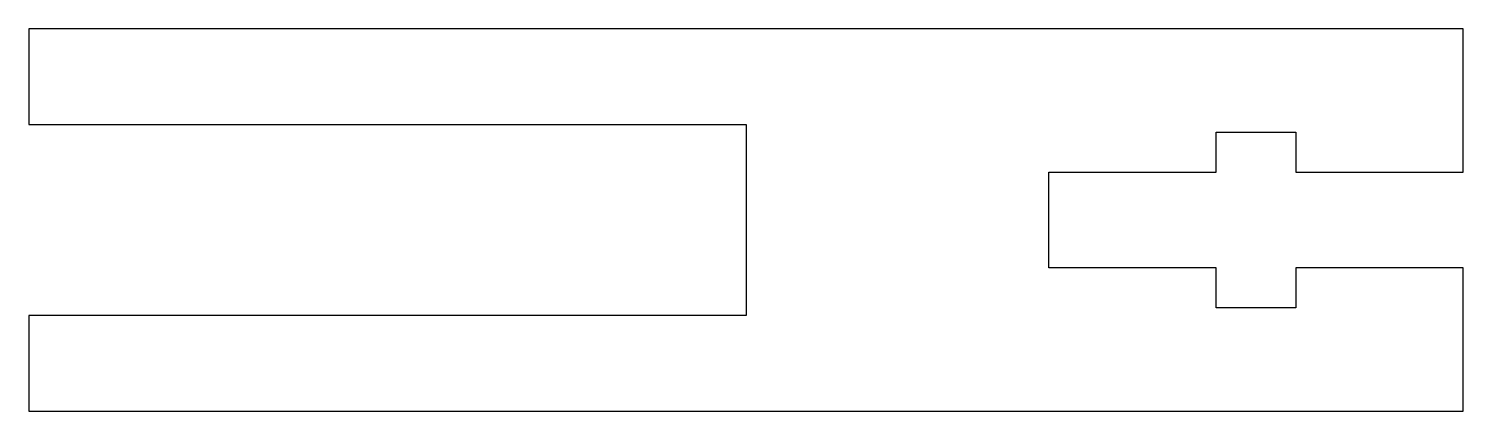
# Model space of a CAD drawing. Header units: millimetres. Extents: x 0 to 45, y -6 to 6.
import ezdxf

# ---------------------------------------------------------------- set-up
doc = ezdxf.new("R2010")
doc.units = ezdxf.units.MM

msp = doc.modelspace()

# ---------------------------------------------------------------- linework, layer by layer
at = {"color": 7, "linetype": 'Continuous', "lineweight": 25}
for p, q in [((45, 6), (0, 6)), ((0, 6), (0, 3)), ((45, 1.5), (45, 6)), ((0, 3), (22.5, 3)), ((22.5, 3), (22.5, -3)), ((37.25, 1.5), (37.25, 2.75)), ((37.25, 2.75), (39.75, 2.75)), ((39.75, 2.75), (39.75, 1.5)), ((32, -1.5), (32, 1.5)), ((32, 1.5), (37.25, 1.5)), ((39.75, 1.5), (45, 1.5)), ((37.25, -1.5), (32, -1.5)), ((37.25, -2.75), (37.25, -1.5)), ((45, -1.5), (39.75, -1.5)), ((39.75, -1.5), (39.75, -2.75)), ((45, -6), (45, -1.5)), ((22.5, -3), (0, -3)), ((0, -3), (0, -6)), ((39.75, -2.75), (37.25, -2.75)), ((0, -6), (45, -6))]:
    msp.add_line(p, q, dxfattribs=at)

doc.saveas('drawing.dxf')
